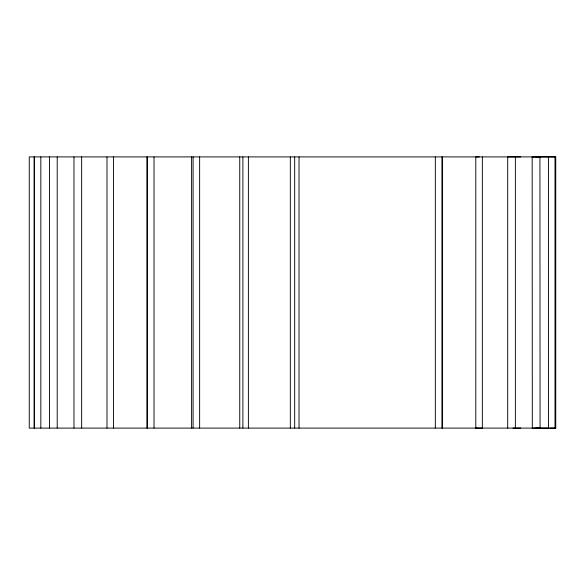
<?xml version="1.0" encoding="UTF-8"?>
<svg xmlns="http://www.w3.org/2000/svg" width="585" height="585" viewBox="0 0 585 585"><rect width="100%" height="100%" fill="white"/><g stroke="black" fill="none" stroke-linecap="round" stroke-linejoin="round"><path stroke-width="0.88" d="M481.952 428.096L475.802 428.096L475.802 156.904L479.283 156.904M520.774 156.904L507.7 156.904L507.7 428.096M535.48 156.904L555.18 156.904M532.174 156.904L539.926 156.904L540.065 428.096L532.313 428.096L532.174 156.904L533.812 156.904M475.81 428.096L476.936 428.096M535.648 428.096L548.54 428.096L548.518 156.904M549.681 428.096L555.75 428.096L555.75 156.904L29.25 156.904L29.25 428.096L555.75 428.096M513.008 428.096L520.774 428.096M555.004 156.904L555.004 428.096M515.37 156.904L515.37 428.096M482.362 156.904L482.362 428.096M442.245 156.904L442.245 428.096M442.136 156.904L442.136 428.096M435.328 156.904L435.328 428.096M299.03 156.904L299.03 428.096M294.679 156.904L294.679 428.096M290.321 156.904L290.321 428.096M248.391 156.904L248.391 428.096M242.892 156.904L242.892 428.096M239.748 156.904L239.748 428.096M199.639 156.904L199.639 428.096M193.101 156.904L193.101 428.096M191.602 156.904L191.602 428.096M154.023 156.904L154.023 428.096M147.215 156.904L147.215 428.096M147.106 156.904L147.106 428.096M113.548 156.904L113.548 428.096M106.989 156.904L106.989 428.096M81.651 156.904L81.651 428.096M73.981 156.904L73.981 428.096M57.206 156.904L57.206 428.096M49.454 156.904L49.454 428.096M40.833 156.904L40.833 428.096M34.347 156.904L34.347 428.096M34.171 156.904L34.171 428.096"/></g></svg>
